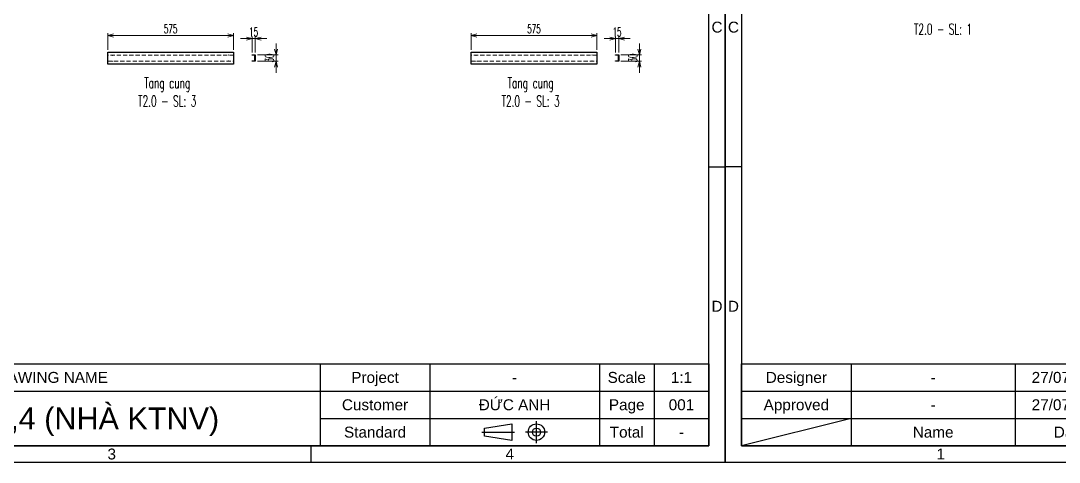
# Model space of a CAD drawing. Header units: millimetres. Extents: x 173893 to 258446, y -176540 to -123824.
# Drawn here: x 234777 to 239522, y -143583 to -141566 of the extents above; entities that cross this region are included whole.
import ezdxf
from ezdxf.enums import TextEntityAlignment as Align

# ---------------------------------------------------------------- set-up
doc = ezdxf.new("R2010")
doc.units = ezdxf.units.MM
doc.header["$LTSCALE"] = 3
doc.linetypes.add('HIDDEN', pattern=[9.525, 6.35, -3.175])
doc.layers.add('@.0.DM. NÉT CHÍNH', color=7, linetype='Continuous', lineweight=25)
doc.layers.add('@.DM. NÉT ĐỨT', color=8, linetype='HIDDEN', lineweight=9)
doc.layers.add('@.DM. KÍCH THƯỚC', color=8, linetype='Continuous', transparency=0.2)
for name, color, linetype in [('@.DM. NÉT CHÍNH', 7, 'Continuous'), ('@.TEXT', 7, 'Continuous'), ('@.VISIBLE', 7, 'Continuous')]:
    doc.layers.add(name, color=color, linetype=linetype)
doc.styles.add('Ann_w01', font='romans.shx', dxfattribs={"width": 0.6, "bigfont": 'chineset.shx'})
doc.styles.add('Arial', font='arial.ttf')
doc.dimstyles.new('Dim 01_SC20', dxfattribs={"dimscale": 20, "dimtxt": 2, "dimasz": 1.3, "dimexe": 0.5, "dimexo": 0.5, "dimgap": 0.5, "dimtad": 1, "dimdec": 1, "dimzin": 12, "dimdsep": 46, "dimtxsty": 'Ann_w01', "dimblk": 'OPEN30', "dimcen": 1.5, "dimclrd": 6, "dimclre": 6, "dimclrt": 3, "dimadec": 1, "dimazin": 3, "dimtm": 1e-09, "dimtfac": 1, "dimtdec": 1, "dimtix": 1, "dimtmove": 0, "dimatfit": 3, "dimldrblk": 'OPEN30', "dimfxl": 1, "dimtolj": 1, "dimlwd": 0, "dimlwe": 0, "dimarcsym": 0})

# ---------------------------------------------------------------- blocks, each defined once
blk = doc.blocks.new('_Open30')
at = {"color": 0, "linetype": 'ByBlock', "lineweight": -2}
for p, q in [((-1, 0.27), (0, 0)), ((0, 0), (-1, -0.27)), ((0, 0), (-1, 0))]:
    blk.add_line(p, q, dxfattribs=at)
blk = doc.blocks.new('*D444')
at = {"layer": '@.DM. KÍCH THƯỚC', "color": 6, "lineweight": 0, "transparency": 16777216}
for p, q in [((235943.6, -141695.7), (235943.6, -141669.7)), ((235858.9, -141721.7), (235953.6, -141721.7)), ((235943.6, -141751.7), (235943.6, -141721.7)), ((235858.9, -141751.7), (235953.6, -141751.7)), ((235943.6, -141777.7), (235943.6, -141803.7))]:
    blk.add_line(p, q, dxfattribs=at)
at = {"layer": 'Defpoints', "color": 0, "transparency": 16777216}
for p in [(235848.9, -141721.7), (235943.6, -141721.7), (235848.9, -141751.7)]:
    blk.add_point(p, dxfattribs=at)
at = {"layer": '@.DM. KÍCH THƯỚC', "color": 6, "lineweight": 0, "transparency": 16777216, "xscale": 26, "yscale": 26, "zscale": 26}
for p, rotation in [((235943.6, -141721.7), 270), ((235943.6, -141751.7), 90)]:
    blk.add_blockref('_Open30', p, dxfattribs=dict(at, rotation=rotation))
at = {"layer": '@.DM. KÍCH THƯỚC', "color": 3, "transparency": 16777216, "insert": (235913.6, -141736.7), "char_height": 40, "attachment_point": 5, "rotation": 90, "style": 'Ann_w01'}
blk.add_mtext('\\A1;30', dxfattribs=at)
blk = doc.blocks.new('*D445')
at = {"layer": '@.DM. KÍCH THƯỚC', "color": 6, "lineweight": 0, "transparency": 16777216}
for p, q in [((235807.9, -141647.7), (235781.9, -141647.7)), ((235833.9, -141711.7), (235833.9, -141637.7)), ((235848.9, -141647.7), (235833.9, -141647.7)), ((235848.9, -141711.7), (235848.9, -141637.7)), ((235874.9, -141647.7), (235900.9, -141647.7))]:
    blk.add_line(p, q, dxfattribs=at)
at = {"layer": 'Defpoints', "color": 0, "transparency": 16777216}
for p in [(235833.9, -141647.7), (235833.9, -141721.7), (235848.9, -141721.7)]:
    blk.add_point(p, dxfattribs=at)
at = {"layer": '@.DM. KÍCH THƯỚC', "color": 6, "lineweight": 0, "transparency": 16777216, "xscale": 26, "yscale": 26, "zscale": 26}
blk.add_blockref('_Open30', (235833.9, -141647.7), dxfattribs=at)
at = {"layer": '@.DM. KÍCH THƯỚC', "color": 6, "lineweight": 0, "transparency": 16777216, "xscale": 26, "yscale": 26, "zscale": 26, "rotation": 180}
blk.add_blockref('_Open30', (235848.9, -141647.7), dxfattribs=at)
at = {"layer": '@.DM. KÍCH THƯỚC', "color": 3, "transparency": 16777216, "insert": (235841.4, -141617.7), "char_height": 40, "attachment_point": 5, "style": 'Ann_w01'}
blk.add_mtext('\\A1;15', dxfattribs=at)
blk = doc.blocks.new('*D446')
at = {"layer": '@.DM. KÍCH THƯỚC', "color": 6, "lineweight": 0, "transparency": 16777216}
for p, q in [((235174.3, -141699.3), (235174.3, -141623.6)), ((235749.3, -141699.3), (235749.3, -141623.6)), ((235723.3, -141633.6), (235200.3, -141633.6))]:
    blk.add_line(p, q, dxfattribs=at)
at = {"layer": 'Defpoints', "color": 0, "transparency": 16777216}
for p in [(235174.3, -141633.6), (235174.3, -141709.3), (235749.3, -141709.3)]:
    blk.add_point(p, dxfattribs=at)
at = {"layer": '@.DM. KÍCH THƯỚC', "color": 6, "lineweight": 0, "transparency": 16777216, "xscale": 26, "yscale": 26, "zscale": 26, "rotation": 180}
blk.add_blockref('_Open30', (235174.3, -141633.6), dxfattribs=at)
at = {"layer": '@.DM. KÍCH THƯỚC', "color": 6, "lineweight": 0, "transparency": 16777216, "xscale": 26, "yscale": 26, "zscale": 26}
blk.add_blockref('_Open30', (235749.3, -141633.6), dxfattribs=at)
at = {"layer": '@.DM. KÍCH THƯỚC', "color": 3, "transparency": 16777216, "insert": (235461.8, -141603.6), "char_height": 40, "attachment_point": 5, "style": 'Ann_w01'}
blk.add_mtext('\\A1;575', dxfattribs=at)
blk = doc.blocks.new('*D501')
at = {"layer": '@.DM. KÍCH THƯỚC', "color": 6, "lineweight": 0, "transparency": 16777216}
for p, q in [((237603.9, -141695.7), (237603.9, -141669.7)), ((237519.1, -141721.7), (237613.9, -141721.7)), ((237603.9, -141751.7), (237603.9, -141721.7)), ((237519.1, -141751.7), (237613.9, -141751.7)), ((237603.9, -141777.7), (237603.9, -141803.7))]:
    blk.add_line(p, q, dxfattribs=at)
at = {"layer": 'Defpoints', "color": 0, "transparency": 16777216}
for p in [(237509.1, -141721.7), (237603.9, -141721.7), (237509.1, -141751.7)]:
    blk.add_point(p, dxfattribs=at)
at = {"layer": '@.DM. KÍCH THƯỚC', "color": 6, "lineweight": 0, "transparency": 16777216, "xscale": 26, "yscale": 26, "zscale": 26}
for p, rotation in [((237603.9, -141721.7), 270), ((237603.9, -141751.7), 90)]:
    blk.add_blockref('_Open30', p, dxfattribs=dict(at, rotation=rotation))
at = {"layer": '@.DM. KÍCH THƯỚC', "color": 3, "transparency": 16777216, "insert": (237573.9, -141736.7), "char_height": 40, "attachment_point": 5, "rotation": 90, "style": 'Ann_w01'}
blk.add_mtext('\\A1;30', dxfattribs=at)
blk = doc.blocks.new('*D502')
at = {"layer": '@.DM. KÍCH THƯỚC', "color": 6, "lineweight": 0, "transparency": 16777216}
for p, q in [((237468.1, -141647.7), (237442.1, -141647.7)), ((237494.1, -141711.7), (237494.1, -141637.7)), ((237509.1, -141647.7), (237494.1, -141647.7)), ((237509.1, -141711.7), (237509.1, -141637.7)), ((237535.1, -141647.7), (237561.1, -141647.7))]:
    blk.add_line(p, q, dxfattribs=at)
at = {"layer": 'Defpoints', "color": 0, "transparency": 16777216}
for p in [(237494.1, -141647.7), (237494.1, -141721.7), (237509.1, -141721.7)]:
    blk.add_point(p, dxfattribs=at)
at = {"layer": '@.DM. KÍCH THƯỚC', "color": 6, "lineweight": 0, "transparency": 16777216, "xscale": 26, "yscale": 26, "zscale": 26}
blk.add_blockref('_Open30', (237494.1, -141647.7), dxfattribs=at)
at = {"layer": '@.DM. KÍCH THƯỚC', "color": 6, "lineweight": 0, "transparency": 16777216, "xscale": 26, "yscale": 26, "zscale": 26, "rotation": 180}
blk.add_blockref('_Open30', (237509.1, -141647.7), dxfattribs=at)
at = {"layer": '@.DM. KÍCH THƯỚC', "color": 3, "transparency": 16777216, "insert": (237501.6, -141617.7), "char_height": 40, "attachment_point": 5, "style": 'Ann_w01'}
blk.add_mtext('\\A1;15', dxfattribs=at)
blk = doc.blocks.new('*D503')
at = {"layer": '@.DM. KÍCH THƯỚC', "color": 6, "lineweight": 0, "transparency": 16777216}
for p, q in [((236834.6, -141699.3), (236834.6, -141623.6)), ((237409.6, -141699.3), (237409.6, -141623.6)), ((237383.6, -141633.6), (236860.6, -141633.6))]:
    blk.add_line(p, q, dxfattribs=at)
at = {"layer": 'Defpoints', "color": 0, "transparency": 16777216}
for p in [(236834.6, -141633.6), (236834.6, -141709.3), (237409.6, -141709.3)]:
    blk.add_point(p, dxfattribs=at)
at = {"layer": '@.DM. KÍCH THƯỚC', "color": 6, "lineweight": 0, "transparency": 16777216, "xscale": 26, "yscale": 26, "zscale": 26, "rotation": 180}
blk.add_blockref('_Open30', (236834.6, -141633.6), dxfattribs=at)
at = {"layer": '@.DM. KÍCH THƯỚC', "color": 6, "lineweight": 0, "transparency": 16777216, "xscale": 26, "yscale": 26, "zscale": 26}
blk.add_blockref('_Open30', (237409.6, -141633.6), dxfattribs=at)
at = {"layer": '@.DM. KÍCH THƯỚC', "color": 3, "transparency": 16777216, "insert": (237122.1, -141603.6), "char_height": 40, "attachment_point": 5, "style": 'Ann_w01'}
blk.add_mtext('\\A1;575', dxfattribs=at)
blk = doc.blocks.new('Standard ISO')
at = {"color": 6}
for p, q in [((4, -2), (4, 2)), ((-6, 0), (0, 0)), ((6, 0), (2, 0))]:
    blk.add_line(p, q, dxfattribs=at)
blk.add_lwpolyline([(-0.5, 1.5), (-0.5, -1.5), (-5.5, -0.75), (-5.5, 0.75), (-0.5, 1.5)])
for radius in [1.5, 0.75]:
    blk.add_circle((4, 0), radius)
blk = doc.blocks.new('KHUNG BAN VE (Made by Tung)')
at = {"layer": '@.VISIBLE', "color": 8}
for p, q in [((3, 54), (0, 54)), ((294, 54), (297, 54)), ((23, 18), (23, 3)), ((53, 18), (53, 3)), ((223, 18), (223, 3)), ((243, 18), (243, 3)), ((274, 18), (274, 3)), ((284, 18), (284, 3)), ((3, 13), (73, 13)), ((123, 13), (294, 13)), ((3, 8), (73, 8)), ((23, 8), (3, 3)), ((223, 8), (294, 8)), ((221.25, 3), (221.25, 0))]:
    blk.add_line(p, q, dxfattribs=at)
for points in [[(0, 0), (297, 0), (297, 210), (0, 210)], [(3, 3), (294, 3), (294, 207), (3, 207)], [(3, 18), (294, 18), (294, 3), (3, 3)]]:
    blk.add_lwpolyline(points, close=True, dxfattribs=at)
blk.add_blockref('Standard ISO', (258.5, 5.5))
at = {"layer": '@.TEXT', "color": 1, "style": 'Arial'}
for s, p in [('C', (1.5, 79.5)), ('C', (295.5, 79.5)), ('D', (1.5, 28.5)), ('D', (295.5, 28.5)), ('27/07/2026', (63, 15.5)), ('27/07/2026', (63, 10.5)), ('1', (39.375, 1.5)), ('3', (184.875, 1.5)), ('4', (257.625, 1.5))]:
    blk.add_text(s, height=2, dxfattribs=at).set_placement(p, align=Align.MIDDLE_CENTER)
at = {"layer": '@.TEXT', "color": 2, "style": 'Arial'}
for s, p in [('Designer', (13, 15.5)), ('DRAWING NAME', (173, 15.5)), ('Project', (233, 15.5)), ('Scale', (279, 15.5)), ('Approved', (13, 10.5)), ('Customer', (233, 10.5)), ('Page', (279, 10.5)), ('Name', (38, 5.5)), ('Date', (63, 5.5)), ('Standard', (233, 5.5)), ('Total', (279, 5.5))]:
    blk.add_text(s, height=2, dxfattribs=at).set_placement(p, align=Align.MIDDLE_CENTER)
at = {"layer": '@.TEXT', "color": 1, "style": 'Arial'}
for tag, height, p in [('DESIGNER_NAME', 2, (38, 15.5)), ('PROJECT_CODE', 2, (258.5, 15.5)), ('SCALE', 2, (289, 15.5)), ('APPROVED_NAME', 2, (38, 10.5)), ('CUSTOMER_NAME', 2, (258.5, 10.5)), ('PAGE', 2, (289, 10.5)), ('DRAWING_NAME', 4, (173, 8)), ('TOTAL', 2, (289, 5.5))]:
    blk.add_attdef(tag, text='', height=height, dxfattribs=at).set_placement(p, align=Align.MIDDLE_CENTER)

msp = doc.modelspace()

# ---------------------------------------------------------------- linework, layer by layer
at = {"layer": '@.DM. NÉT CHÍNH', "color": 1}
for p, q in [((235196.06, -141723.03), (235198.06, -141723.03)), ((235727.58, -141723.03), (235725.58, -141723.03)), ((236856.32, -141723.03), (236858.32, -141723.03)), ((237387.84, -141723.03), (237385.84, -141723.03)), ((235196.06, -141750.43), (235198.06, -141750.43)), ((235727.58, -141750.43), (235725.58, -141750.43)), ((236856.32, -141750.43), (236858.32, -141750.43)), ((237387.84, -141750.43), (237385.84, -141750.43))]:
    msp.add_line(p, q, dxfattribs=at)
at = {"layer": '@.DM. NÉT CHÍNH'}
for points in [[(235749.32, -141709.33), (235749.32, -141764.13), (235174.32, -141764.13), (235174.32, -141709.33)], [(235833.88, -141721.73), (235848.88, -141721.73), (235848.88, -141751.73), (235833.88, -141751.73), (235833.88, -141750.23), (235847.38, -141750.23), (235847.38, -141723.23), (235833.88, -141723.23)], [(237409.58, -141709.33), (237409.58, -141764.13), (236834.58, -141764.13), (236834.58, -141709.33)], [(237494.14, -141721.73), (237509.14, -141721.73), (237509.14, -141751.73), (237494.14, -141751.73), (237494.14, -141750.23), (237507.64, -141750.23), (237507.64, -141723.23), (237494.14, -141723.23)]]:
    msp.add_lwpolyline(points, close=True, dxfattribs=at)
at = {"layer": '@.DM. NÉT ĐỨT', "color": 8, "linetype": 'HIDDEN'}
for p, q in [((235749.32, -141723.03), (235174.32, -141723.03)), ((237409.58, -141723.03), (236834.58, -141723.03)), ((235174.32, -141750.43), (235749.32, -141750.43)), ((236834.58, -141750.43), (237409.58, -141750.43))]:
    msp.add_line(p, q, dxfattribs=at)

# ---------------------------------------------------------------- block references
at = {"layer": '@.VISIBLE'}
ref = msp.add_blockref('KHUNG BAN VE (Made by Tung)', (230570.85, -143583.06), dxfattribs=dict(at, xscale=25, yscale=25, zscale=25))
ref.add_attrib('TOTAL', '-', dxfattribs={"layer": '@.TEXT', "color": 1, "height": 50, "style": 'Arial'}).set_placement((237795.85, -143445.56), align=Align.MIDDLE_CENTER)
ref.add_attrib('PAGE', '001', dxfattribs={"layer": '@.TEXT', "color": 1, "height": 50, "style": 'Arial'}).set_placement((237795.85, -143320.56), align=Align.MIDDLE_CENTER)
ref.add_attrib('SCALE', '1:1', dxfattribs={"layer": '@.TEXT', "color": 1, "height": 50, "style": 'Arial'}).set_placement((237795.85, -143195.56), align=Align.MIDDLE_CENTER)
ref.add_attrib('CUSTOMER_NAME', 'ĐỨC ANH', dxfattribs={"layer": '@.TEXT', "color": 1, "height": 50, "style": 'Arial'}).set_placement((237033.35, -143320.56), align=Align.MIDDLE_CENTER)
ref.add_attrib('PROJECT_CODE', '-', dxfattribs={"layer": '@.TEXT', "color": 1, "height": 50, "style": 'Arial'}).set_placement((237033.35, -143195.56), align=Align.MIDDLE_CENTER)
ref.add_attrib('DRAWING_NAME', 'TĐT.1,2,3,4 (NHÀ KTNV)', dxfattribs={"layer": '@.TEXT', "color": 1, "height": 100, "style": 'Arial'}).set_placement((234895.85, -143383.06), align=Align.MIDDLE_CENTER)
ref = msp.add_blockref('KHUNG BAN VE (Made by Tung)', (237995.85, -143583.06), dxfattribs=dict(at, xscale=25, yscale=25, zscale=25))
ref.add_attrib('APPROVED_NAME', '-', dxfattribs={"layer": '@.TEXT', "color": 1, "height": 50, "style": 'Arial'}).set_placement((238945.85, -143320.56), align=Align.MIDDLE_CENTER)
ref.add_attrib('DESIGNER_NAME', '-', dxfattribs={"layer": '@.TEXT', "color": 1, "height": 50, "style": 'Arial'}).set_placement((238945.85, -143195.56), align=Align.MIDDLE_CENTER)

# ---------------------------------------------------------------- texts
at = {"layer": '@.0.DM. NÉT CHÍNH', "color": 1, "style": 'Ann_w01', "width": 0.6}
for s, p in [('T2.0 - SL: 1', (238991.09, -141604.81)), ('Tang cung', (235446.25, -141850.01)), ('Tang cung', (237106.51, -141850.01)), ('T2.0 - SL: 3', (235446.25, -141933.35)), ('T2.0 - SL: 3', (237106.51, -141933.35))]:
    msp.add_text(s, height=50, dxfattribs=at).set_placement(p, align=Align.MIDDLE_CENTER)

# ---------------------------------------------------------------- dimensions: what is measured, and where the dimension line sits
at = {"layer": '@.DM. KÍCH THƯỚC'}
for base, p1, p2, angle, picture, middle in [((235174.32, -141633.65), (235749.32, -141709.33), (235174.32, -141709.33), 180, '*D446', (235461.82, -141603.65)), ((236834.58, -141633.65), (237409.58, -141709.33), (236834.58, -141709.33), 180, '*D503', (237122.08, -141603.65)), ((235833.88, -141647.69), (235848.88, -141721.73), (235833.88, -141721.73), 180, '*D445', (235841.38, -141617.69)), ((237494.14, -141647.69), (237509.14, -141721.73), (237494.14, -141721.73), 180, '*D502', (237501.64, -141617.69)), ((235943.65, -141721.73), (235848.88, -141751.73), (235848.88, -141721.73), 90, '*D444', (235913.65, -141736.73)), ((237603.91, -141721.73), (237509.14, -141751.73), (237509.14, -141721.73), 90, '*D501', (237573.91, -141736.73))]:
    dim = msp.add_linear_dim(base=base, p1=p1, p2=p2, angle=angle, dimstyle='Dim 01_SC20', dxfattribs=at)
    dim.commit()
    dim.dimension.update_dxf_attribs({"geometry": picture, "text_midpoint": middle})

doc.saveas('drawing.dxf')
